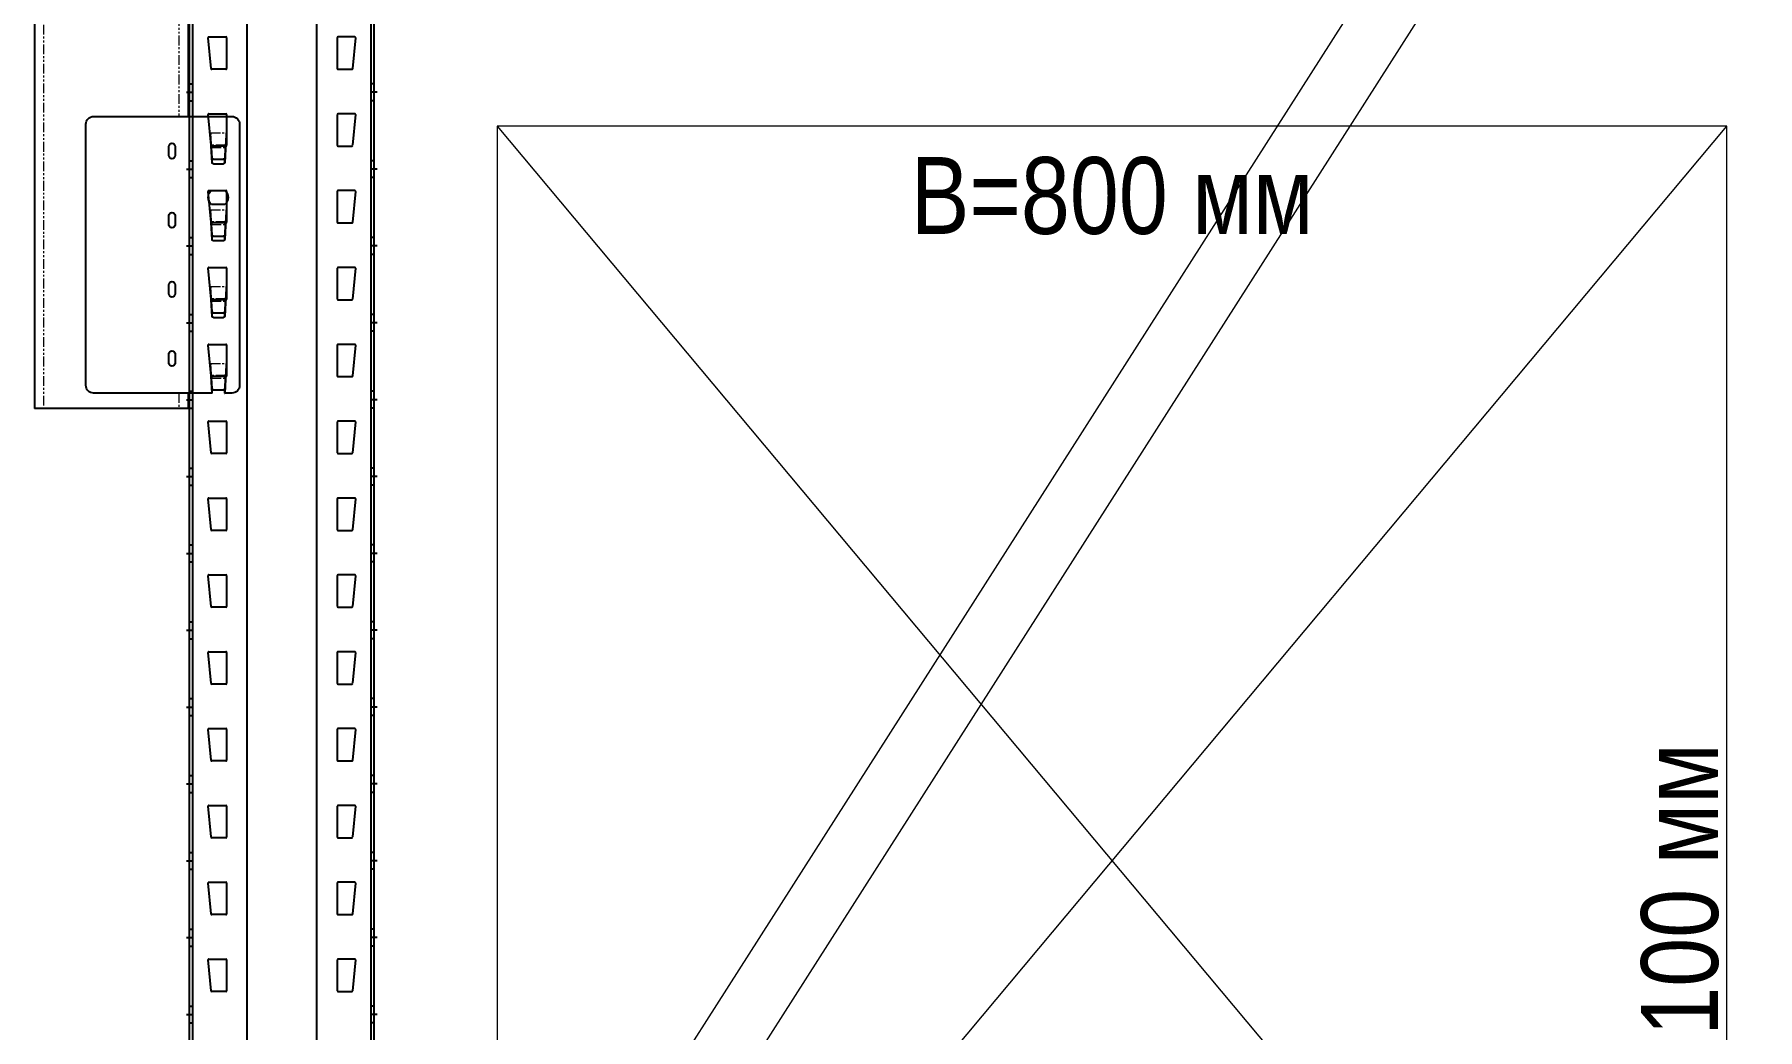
# Model space of a CAD drawing. Header units: millimetres. Extents: x 2140 to 223837, y 2113 to 170313.
# Drawn here: x 219881 to 221002, y 110235 to 110882 of the extents above; entities that cross this region are included whole.
import ezdxf

# ---------------------------------------------------------------- set-up
doc = ezdxf.new("R2010")
doc.units = ezdxf.units.MM
doc.linetypes.add('PHANTOM', pattern=[12.7, 6.35, -1.27, 1.27, -1.27, 1.27, -1.27])
for name, color, linetype, lineweight in [('16.СВЖ', 7, 'Continuous', 0), ('20.Груз', 7, 'Continuous', 0), ('25.Размера', 7, 'Continuous', 0), ('37.Паллеты', 32, 'Continuous', 0), ('44. Полоса СВЖ', 7, 'Continuous', 0)]:
    doc.layers.add(name, color=color, linetype=linetype, lineweight=lineweight)
doc.layers.add('2.Стойка', color=7, linetype='Continuous')
doc.styles.add('Arial Narrow', font='ARIALN.TTF')
doc.styles.add('GOST', font='isocpeur.ttf')
doc.dimstyles.new('blok40', dxfattribs={"dimtxt": 40, "dimasz": 80, "dimexe": 0.18, "dimexo": 0, "dimgap": 5, "dimtad": 1, "dimtoh": 1, "dimdec": 0, "dimzin": 0, "dimdsep": 46, "dimtxsty": 'GOST', "dimblk": 'NONE', "dimcen": 0.09, "dimse1": 1, "dimse2": 1, "dimsd1": 1, "dimsd2": 1, "dimadec": 0, "dimazin": 0, "dimtfac": 1, "dimtdec": 0, "dimtofl": 0, "dimtmove": 0, "dimatfit": 2, "dimldrblk": 'NONE', "dimfxl": 0.18, "dimtolj": 1, "dimtzin": 0, "dimarcsym": 0})

# ---------------------------------------------------------------- blocks, each defined once
blk = doc.blocks.new('*U491')
at = {"layer": '2.Стойка', "color": 0, "linetype": 'ByBlock'}
for p, q in [((-120, 0), (-120, 12200)), ((-118, 0), (-118, 12200)), ((-82.7, 0), (-82.7, 12200)), ((-37.3, 0), (-37.3, 12200)), ((-2, 0), (-2, 12200)), ((0, 0), (0, 12200)), ((-106.1, 1130.5), (-108, 1150.5)), ((-107.5, 1151), (-96.5, 1151)), ((-96, 1150.5), (-96, 1130.5)), ((-24, 1150.5), (-24, 1130.5)), ((-12.5, 1151), (-23.5, 1151)), ((-13.9, 1130.5), (-12, 1150.5)), ((-96.5, 1130), (-105.6, 1130)), ((-23.5, 1130), (-14.4, 1130)), ((-122, 1115), (-118, 1115)), ((-120, 1120.5), (-118, 1120.5)), ((0, 1120.5), (-2, 1120.5)), ((2, 1115), (-2, 1115)), ((-120, 1109.5), (-118, 1109.5)), ((-106.1, 1080.5), (-108, 1100.5)), ((-107.5, 1101), (-96.5, 1101)), ((-96, 1100.5), (-96, 1080.5)), ((-24, 1100.5), (-24, 1080.5)), ((-12.5, 1101), (-23.5, 1101)), ((-13.9, 1080.5), (-12, 1100.5)), ((0, 1109.5), (-2, 1109.5)), ((-96.5, 1080), (-105.6, 1080)), ((-23.5, 1080), (-14.4, 1080)), ((-122, 1065), (-118, 1065)), ((-120, 1070.5), (-118, 1070.5)), ((0, 1070.5), (-2, 1070.5)), ((2, 1065), (-2, 1065)), ((-120, 1059.5), (-118, 1059.5)), ((0, 1059.5), (-2, 1059.5)), ((-106.1, 1030.5), (-108, 1050.5)), ((-107.5, 1051), (-96.5, 1051)), ((-96, 1050.5), (-96, 1030.5)), ((-24, 1050.5), (-24, 1030.5)), ((-12.5, 1051), (-23.5, 1051)), ((-13.9, 1030.5), (-12, 1050.5)), ((-120, 1020.5), (-118, 1020.5)), ((-96.5, 1030), (-105.6, 1030)), ((-23.5, 1030), (-14.4, 1030)), ((0, 1020.5), (-2, 1020.5)), ((-122, 1015), (-118, 1015)), ((-120, 1009.5), (-118, 1009.5)), ((2, 1015), (-2, 1015)), ((0, 1009.5), (-2, 1009.5)), ((-106.1, 980.5), (-108, 1000.5)), ((-107.5, 1001), (-96.5, 1001)), ((-96, 1000.5), (-96, 980.5)), ((-24, 1000.5), (-24, 980.5)), ((-12.5, 1001), (-23.5, 1001)), ((-13.9, 980.5), (-12, 1000.5)), ((-96.5, 980), (-105.6, 980)), ((-23.5, 980), (-14.4, 980)), ((-122, 965), (-118, 965)), ((-120, 970.5), (-118, 970.5)), ((0, 970.5), (-2, 970.5)), ((2, 965), (-2, 965)), ((-120, 959.5), (-118, 959.5)), ((0, 959.5), (-2, 959.5)), ((-106.1, 930.5), (-108, 950.5)), ((-107.5, 951), (-96.5, 951)), ((-96, 950.5), (-96, 930.5)), ((-24, 950.5), (-24, 930.5)), ((-12.5, 951), (-23.5, 951)), ((-13.9, 930.5), (-12, 950.5)), ((-120, 920.5), (-118, 920.5)), ((-96.5, 930), (-105.6, 930)), ((-23.5, 930), (-14.4, 930)), ((0, 920.5), (-2, 920.5)), ((-122, 915), (-118, 915)), ((-120, 909.5), (-118, 909.5)), ((2, 915), (-2, 915)), ((0, 909.5), (-2, 909.5)), ((-106.1, 880.5), (-108, 900.5)), ((-107.5, 901), (-96.5, 901)), ((-96, 900.5), (-96, 880.5)), ((-24, 900.5), (-24, 880.5)), ((-12.5, 901), (-23.5, 901)), ((-13.9, 880.5), (-12, 900.5)), ((-96.5, 880), (-105.6, 880)), ((-23.5, 880), (-14.4, 880)), ((-122, 865), (-118, 865)), ((-120, 870.5), (-118, 870.5)), ((0, 870.5), (-2, 870.5)), ((2, 865), (-2, 865)), ((-120, 859.5), (-118, 859.5)), ((0, 859.5), (-2, 859.5)), ((-106.1, 830.5), (-108, 850.5)), ((-107.5, 851), (-96.5, 851)), ((-96, 850.5), (-96, 830.5)), ((-24, 850.5), (-24, 830.5)), ((-12.5, 851), (-23.5, 851)), ((-13.9, 830.5), (-12, 850.5)), ((-96.5, 830), (-105.6, 830)), ((-23.5, 830), (-14.4, 830)), ((-120, 820.5), (-118, 820.5)), ((0, 820.5), (-2, 820.5)), ((-122, 815), (-118, 815)), ((-120, 809.5), (-118, 809.5)), ((2, 815), (-2, 815)), ((0, 809.5), (-2, 809.5)), ((-106.1, 780.5), (-108, 800.5)), ((-107.5, 801), (-96.5, 801)), ((-96, 800.5), (-96, 780.5)), ((-24, 800.5), (-24, 780.5)), ((-12.5, 801), (-23.5, 801)), ((-13.9, 780.5), (-12, 800.5)), ((-96.5, 780), (-105.6, 780)), ((-23.5, 780), (-14.4, 780)), ((-122, 765), (-118, 765)), ((-120, 770.5), (-118, 770.5)), ((0, 770.5), (-2, 770.5)), ((2, 765), (-2, 765)), ((-120, 759.5), (-118, 759.5)), ((-107.5, 751), (-96.5, 751)), ((-12.5, 751), (-23.5, 751)), ((0, 759.5), (-2, 759.5)), ((-106.1, 730.5), (-108, 750.5)), ((-96, 750.5), (-96, 730.5)), ((-24, 750.5), (-24, 730.5)), ((-13.9, 730.5), (-12, 750.5)), ((-96.5, 730), (-105.6, 730)), ((-23.5, 730), (-14.4, 730)), ((-120, 720.5), (-118, 720.5)), ((0, 720.5), (-2, 720.5)), ((-122, 715), (-118, 715)), ((-120, 709.5), (-118, 709.5)), ((2, 715), (-2, 715)), ((0, 709.5), (-2, 709.5)), ((-106.1, 680.5), (-108, 700.5)), ((-107.5, 701), (-96.5, 701)), ((-96, 700.5), (-96, 680.5)), ((-24, 700.5), (-24, 680.5)), ((-12.5, 701), (-23.5, 701)), ((-13.9, 680.5), (-12, 700.5)), ((-96.5, 680), (-105.6, 680)), ((-23.5, 680), (-14.4, 680)), ((-122, 665), (-118, 665)), ((-120, 670.5), (-118, 670.5)), ((0, 670.5), (-2, 670.5)), ((2, 665), (-2, 665)), ((-120, 659.5), (-118, 659.5)), ((-106.1, 630.5), (-108, 650.5)), ((-107.5, 651), (-96.5, 651)), ((-96, 650.5), (-96, 630.5)), ((-24, 650.5), (-24, 630.5)), ((-12.5, 651), (-23.5, 651)), ((-13.9, 630.5), (-12, 650.5)), ((0, 659.5), (-2, 659.5)), ((-96.5, 630), (-105.6, 630)), ((-23.5, 630), (-14.4, 630)), ((-120, 620.5), (-118, 620.5)), ((0, 620.5), (-2, 620.5)), ((-122, 615), (-118, 615)), ((-120, 609.5), (-118, 609.5)), ((2, 615), (-2, 615)), ((0, 609.5), (-2, 609.5)), ((-106.1, 580.5), (-108, 600.5)), ((-107.5, 601), (-96.5, 601)), ((-96, 600.5), (-96, 580.5)), ((-24, 600.5), (-24, 580.5)), ((-12.5, 601), (-23.5, 601)), ((-13.9, 580.5), (-12, 600.5)), ((-96.5, 580), (-105.6, 580)), ((-23.5, 580), (-14.4, 580)), ((-122, 565), (-118, 565)), ((-120, 570.5), (-118, 570.5)), ((0, 570.5), (-2, 570.5)), ((2, 565), (-2, 565)), ((-120, 559.5), (-118, 559.5)), ((-106.1, 530.5), (-108, 550.5)), ((-107.5, 551), (-96.5, 551)), ((-96, 550.5), (-96, 530.5)), ((-24, 550.5), (-24, 530.5)), ((-12.5, 551), (-23.5, 551)), ((-13.9, 530.5), (-12, 550.5)), ((0, 559.5), (-2, 559.5)), ((-96.5, 530), (-105.6, 530)), ((-23.5, 530), (-14.4, 530)), ((-120, 520.5), (-118, 520.5)), ((0, 520.5), (-2, 520.5)), ((-122, 515), (-118, 515)), ((-120, 509.5), (-118, 509.5)), ((2, 515), (-2, 515)), ((0, 509.5), (-2, 509.5))]:
    blk.add_line(p, q, dxfattribs=at)
for centre, start, end in [((-107.5, 1150.5), 90, 185.4403), ((-96.5, 1150.5), 0, 90), ((-23.5, 1150.5), 90, 180), ((-12.5, 1150.5), 354.5597, 90), ((-105.6, 1130.5), 185.4403, 270), ((-96.5, 1130.5), 270, 0), ((-23.5, 1130.5), 180, 270), ((-14.4, 1130.5), 270, 354.5597), ((-107.5, 1100.5), 90, 185.4403), ((-96.5, 1100.5), 0, 90), ((-23.5, 1100.5), 90, 180), ((-12.5, 1100.5), 354.5597, 90), ((-105.6, 1080.5), 185.4403, 270), ((-96.5, 1080.5), 270, 0), ((-23.5, 1080.5), 180, 270), ((-14.4, 1080.5), 270, 354.5597), ((-107.5, 1050.5), 90, 185.4403), ((-96.5, 1050.5), 0, 90), ((-23.5, 1050.5), 90, 180), ((-12.5, 1050.5), 354.5597, 90), ((-105.6, 1030.5), 185.4403, 270), ((-96.5, 1030.5), 270, 0), ((-23.5, 1030.5), 180, 270), ((-14.4, 1030.5), 270, 354.5597), ((-107.5, 1000.5), 90, 185.4403), ((-96.5, 1000.5), 0, 90), ((-23.5, 1000.5), 90, 180), ((-12.5, 1000.5), 354.5597, 90), ((-105.6, 980.5), 185.4403, 270), ((-96.5, 980.5), 270, 0), ((-23.5, 980.5), 180, 270), ((-14.4, 980.5), 270, 354.5597), ((-107.5, 950.5), 90, 185.4403), ((-96.5, 950.5), 0, 90), ((-23.5, 950.5), 90, 180), ((-12.5, 950.5), 354.5597, 90), ((-105.6, 930.5), 185.4403, 270), ((-96.5, 930.5), 270, 0), ((-23.5, 930.5), 180, 270), ((-14.4, 930.5), 270, 354.5597), ((-107.5, 900.5), 90, 185.4403), ((-96.5, 900.5), 0, 90), ((-23.5, 900.5), 90, 180), ((-12.5, 900.5), 354.5597, 90), ((-105.6, 880.5), 185.4403, 270), ((-96.5, 880.5), 270, 0), ((-23.5, 880.5), 180, 270), ((-14.4, 880.5), 270, 354.5597), ((-107.5, 850.5), 90, 185.4403), ((-96.5, 850.5), 0, 90), ((-23.5, 850.5), 90, 180), ((-12.5, 850.5), 354.5597, 90), ((-105.6, 830.5), 185.4403, 270), ((-96.5, 830.5), 270, 0), ((-23.5, 830.5), 180, 270), ((-14.4, 830.5), 270, 354.5597), ((-107.5, 800.5), 90, 185.4403), ((-96.5, 800.5), 0, 90), ((-23.5, 800.5), 90, 180), ((-12.5, 800.5), 354.5597, 90), ((-105.6, 780.5), 185.4403, 270), ((-96.5, 780.5), 270, 0), ((-23.5, 780.5), 180, 270), ((-14.4, 780.5), 270, 354.5597), ((-107.5, 750.5), 90, 185.4403), ((-96.5, 750.5), 0, 90), ((-23.5, 750.5), 90, 180), ((-12.5, 750.5), 354.5597, 90), ((-105.6, 730.5), 185.4403, 270), ((-96.5, 730.5), 270, 0), ((-23.5, 730.5), 180, 270), ((-14.4, 730.5), 270, 354.5597), ((-107.5, 700.5), 90, 185.4403), ((-96.5, 700.5), 0, 90), ((-23.5, 700.5), 90, 180), ((-12.5, 700.5), 354.5597, 90), ((-105.6, 680.5), 185.4403, 270), ((-96.5, 680.5), 270, 0), ((-23.5, 680.5), 180, 270), ((-14.4, 680.5), 270, 354.5597), ((-107.5, 650.5), 90, 185.4403), ((-96.5, 650.5), 0, 90), ((-23.5, 650.5), 90, 180), ((-12.5, 650.5), 354.5597, 90), ((-105.6, 630.5), 185.4403, 270), ((-96.5, 630.5), 270, 0), ((-23.5, 630.5), 180, 270), ((-14.4, 630.5), 270, 354.5597), ((-107.5, 600.5), 90, 185.4403), ((-96.5, 600.5), 0, 90), ((-23.5, 600.5), 90, 180), ((-12.5, 600.5), 354.5597, 90), ((-105.6, 580.5), 185.4403, 270), ((-96.5, 580.5), 270, 0), ((-23.5, 580.5), 180, 270), ((-14.4, 580.5), 270, 354.5597), ((-107.5, 550.5), 90, 185.4403), ((-96.5, 550.5), 0, 90), ((-23.5, 550.5), 90, 180), ((-12.5, 550.5), 354.5597, 90), ((-105.6, 530.5), 185.4403, 270), ((-96.5, 530.5), 270, 0), ((-23.5, 530.5), 180, 270), ((-14.4, 530.5), 270, 354.5597)]:
    blk.add_arc(centre, 0.5, start, end, dxfattribs=at)
blk = doc.blocks.new('*D1152')
at = {"layer": 'Defpoints', "color": 0, "linetype": 'ByBlock', "transparency": 16777216}
for p in [(75, 1100), (875, 1100), (875, 1100)]:
    blk.add_point(p, dxfattribs=at)
at = {"layer": '25.Размера', "color": 0, "linetype": 'ByBlock', "transparency": 16777216, "insert": (475, 1054.5), "char_height": 50, "attachment_point": 5, "style": 'Arial Narrow'}
blk.add_mtext('\\A1;В=800 мм', dxfattribs=at)
blk = doc.blocks.new('_None')
blk = doc.blocks.new('*D1170')
at = {"layer": 'Defpoints', "color": 0, "linetype": 'ByBlock', "transparency": 16777216}
for p in [(875, 1100), (875, 1100), (875, 0)]:
    blk.add_point(p, dxfattribs=at)
at = {"layer": '25.Размера', "color": 0, "linetype": 'ByBlock', "transparency": 16777216, "insert": (844.5, 550), "char_height": 50, "attachment_point": 5, "rotation": 90, "style": 'Arial Narrow'}
blk.add_mtext('\\A1;Н=1100 мм', dxfattribs=at)
blk = doc.blocks.new('Торцевая Консоль')
at = {"color": 7, "linetype": 'Continuous', "lineweight": 25}
for p, q in [((1, -145.7), (1, -465.7)), ((101, -380.7), (101, -655.7)), ((-32.5, -470.7), (-32.5, -640.7)), ((62.5, -465.7), (-27.5, -465.7)), ((67.5, -640.7), (67.5, -470.7)), ((-23.8, -476.4), (-23.8, -477.4)), ((-23.8, -477.4), (-22.8, -495.8)), ((-14.6, -495.8), (-13.6, -477.4)), ((-13.6, -476.4), (-13.6, -477.4)), ((-23.4, -483.9), (-22.7, -495.8)), ((-23.4, -484.3), (-23.3, -484.8)), ((-23.2, -486), (-22.8, -492.8)), ((-14.7, -495.8), (-14, -483.9)), ((-14.6, -492.8), (-14.2, -486)), ((-14.1, -484.8), (-14, -484.3)), ((9.5, -485.2), (9.5, -491.2)), ((13.5, -491.2), (13.5, -485.2)), ((-15.3, -493.5), (-22.1, -493.5)), ((-15.4, -496.5), (-22, -496.5)), ((-14.1, -513.8), (-22.9, -513.8)), ((-23.8, -526.4), (-23.8, -527.4)), ((-22.9, -523), (-14.1, -523)), ((-13.6, -526.4), (-13.6, -527.4)), ((-23.8, -527.4), (-22.8, -545.8)), ((-23.4, -533.9), (-22.7, -545.8)), ((-23.4, -534.3), (-23.3, -534.8)), ((-23.2, -536), (-22.8, -542.8)), ((-14.7, -545.8), (-14, -533.9)), ((-14.6, -545.8), (-13.6, -527.4)), ((-14.6, -542.8), (-14.2, -536)), ((-14.1, -534.8), (-14, -534.3)), ((9.5, -530.2), (9.5, -536.2)), ((13.5, -536.2), (13.5, -530.2)), ((-15.3, -543.5), (-22.1, -543.5)), ((-15.4, -546.5), (-22, -546.5)), ((-23.8, -576.4), (-23.8, -577.4)), ((-23.8, -577.4), (-22.8, -595.8)), ((-14.6, -595.8), (-13.6, -577.4)), ((-13.6, -576.4), (-13.6, -577.4)), ((9.5, -575.2), (9.5, -581.2)), ((13.5, -581.2), (13.5, -575.2)), ((-23.4, -583.9), (-22.7, -595.8)), ((-23.4, -584.3), (-23.3, -584.8)), ((-23.2, -586), (-22.8, -592.8)), ((-15.3, -593.5), (-22.1, -593.5)), ((-14.7, -595.8), (-14, -583.9)), ((-14.6, -592.8), (-14.2, -586)), ((-14.1, -584.8), (-14, -584.3)), ((-15.4, -596.5), (-22, -596.5)), ((-23.8, -626.4), (-23.8, -627.4)), ((-23.8, -627.4), (-22.8, -645.7)), ((-14.6, -645.7), (-13.6, -627.4)), ((-13.6, -626.4), (-13.6, -627.4)), ((9.5, -620.2), (9.5, -626.2)), ((13.5, -626.2), (13.5, -620.2)), ((-23.4, -633.9), (-22.7, -645.7)), ((-23.4, -634.3), (-23.3, -634.8)), ((-23.2, -636), (-22.8, -642.8)), ((-14.7, -645.7), (-14, -633.9)), ((-14.6, -642.8), (-14.2, -636)), ((-14.1, -634.8), (-14, -634.3)), ((-27.5, -645.7), (-22.8, -645.7)), ((-22.7, -645.7), (-22.8, -645.7)), ((-15.3, -643.5), (-22.1, -643.5)), ((-14.6, -645.7), (-14.7, -645.7)), ((-14.6, -645.7), (62.5, -645.7)), ((1, -645.7), (1, -655.7)), ((1, -655.7), (7, -655.7)), ((7, -655.7), (95, -655.7)), ((95, -655.7), (101, -655.7))]:
    blk.add_line(p, q, dxfattribs=at)
at = {"color": 8, "linetype": 'PHANTOM', "lineweight": 18}
for p, q in [((7, -375), (7, -465.7)), ((95, -380.7), (95, -655.7)), ((-13.6, -476.4), (-23.8, -476.4)), ((-23.4, -484.3), (-14, -484.3)), ((-14.1, -484.8), (-23.3, -484.8)), ((-14.2, -486), (-23.2, -486)), ((-22.7, -495.8), (-22.8, -495.8)), ((-14.6, -495.8), (-14.7, -495.8)), ((-13.6, -526.4), (-23.8, -526.4)), ((-23.4, -534.3), (-14, -534.3)), ((-14.1, -534.8), (-23.3, -534.8)), ((-14.2, -536), (-23.2, -536)), ((-22.7, -545.8), (-22.8, -545.8)), ((-14.6, -545.8), (-14.7, -545.8)), ((-13.6, -576.4), (-23.8, -576.4)), ((-23.4, -584.3), (-14, -584.3)), ((-14.1, -584.8), (-23.3, -584.8)), ((-14.2, -586), (-23.2, -586)), ((-22.7, -595.8), (-22.8, -595.8)), ((-14.6, -595.8), (-14.7, -595.8)), ((-13.6, -626.4), (-23.8, -626.4)), ((-23.4, -634.3), (-14, -634.3)), ((-14.1, -634.8), (-23.3, -634.8)), ((-14.2, -636), (-23.2, -636)), ((7, -645.7), (7, -655.7))]:
    blk.add_line(p, q, dxfattribs=at)
at = {"color": 7, "linetype": 'Continuous', "lineweight": 25}
for centre, radius, start, end in [((-27.5, -470.7), 5, 90, 180), ((62.5, -470.7), 5, 0, 90), ((11.5, -485.2), 2, 0, 180), ((11.5, -491.2), 2, 180, 0), ((-19, -518.4), 6, 129.9445, 230.0555), ((-18, -518.4), 6, 309.9445, 50.0555), ((11.5, -530.2), 2, 0, 180), ((11.5, -536.2), 2, 180, 0), ((11.5, -575.2), 2, 0, 180), ((11.5, -581.2), 2, 180, 0), ((11.5, -620.2), 2, 0, 180), ((11.5, -626.2), 2, 180, 0), ((-27.5, -640.7), 5, 180, 270), ((62.5, -640.7), 5, 270, 0)]:
    blk.add_arc(centre, radius, start, end, dxfattribs=at)
for centre, major_axis, ratio, start_param, end_param in [((-23.7, -476.4), (-0.49, 9), 0.014521, 1.677936, 2.551772), ((-13.7, -476.4), (0.49, 9), 0.014521, 3.731413, 4.605249), ((-23.7, -476.4), (-0.49, 9), 0.014521, 2.551772, 2.642656), ((-23.2, -486.6), (-0.11, 2), 0.014521, 4.973399, 5.784249), ((-22.1, -492.8), (0.539, -0.524), 0.996104, 3.968676, 5.485179), ((-15.3, -492.8), (0.539, 0.524), 0.996104, 3.939599, 5.456102), ((-14.2, -486.6), (0.11, 2), 0.014521, 0.498937, 1.309786), ((-13.7, -476.4), (0.49, 9), 0.014521, 3.640529, 3.731413), ((-22, -495.8), (0.75, 0), 0.999894, 3.195886, 4.712389), ((-22, -495.8), (0.75, 0), 0.999894, 3.195886, 4.712389), ((-15.4, -495.8), (0.75, 0), 0.999894, 4.712389, 6.228892), ((-15.4, -495.8), (0.75, 0), 0.999894, 4.712389, 6.228892), ((-23.7, -526.4), (-0.49, 9), 0.014521, 1.677936, 2.551772), ((-23.7, -526.4), (-0.49, 9), 0.014521, 2.551772, 2.642656), ((-23.2, -536.6), (-0.11, 2), 0.014521, 4.973399, 5.784249), ((-14.2, -536.6), (0.11, 2), 0.014521, 0.498937, 1.309786), ((-13.7, -526.4), (0.49, 9), 0.014521, 3.731413, 4.605249), ((-13.7, -526.4), (0.49, 9), 0.014521, 3.640529, 3.731413), ((-22.1, -542.8), (0.539, -0.524), 0.996104, 3.968676, 5.485179), ((-22, -545.8), (0.75, 0), 0.999894, 3.195886, 4.712389), ((-22, -545.8), (0.75, 0), 0.999894, 3.195886, 4.712389), ((-15.4, -545.8), (0.75, 0), 0.999894, 4.712389, 6.228892), ((-15.4, -545.8), (0.75, 0), 0.999894, 4.712389, 6.228892), ((-15.3, -542.8), (0.539, 0.524), 0.996104, 3.939599, 5.456102), ((-23.7, -576.4), (-0.49, 9), 0.014521, 1.677936, 2.551772), ((-13.7, -576.4), (0.49, 9), 0.014521, 3.731413, 4.605249), ((-23.7, -576.4), (-0.49, 9), 0.014521, 2.551772, 2.642656), ((-23.2, -586.6), (-0.11, 2), 0.014521, 4.973399, 5.784249), ((-22.1, -592.8), (0.539, -0.524), 0.996104, 3.968676, 5.485179), ((-15.3, -592.8), (0.539, 0.524), 0.996104, 3.939599, 5.456102), ((-14.2, -586.6), (0.11, 2), 0.014521, 0.498937, 1.309786), ((-13.7, -576.4), (0.49, 9), 0.014521, 3.640529, 3.731413), ((-22, -595.8), (0.75, 0), 0.999894, 3.195886, 4.712389), ((-22, -595.8), (0.75, 0), 0.999894, 3.195886, 4.712389), ((-15.4, -595.8), (0.75, 0), 0.999894, 4.712389, 6.228892), ((-15.4, -595.8), (0.75, 0), 0.999894, 4.712389, 6.228892), ((-23.7, -626.4), (-0.49, 9), 0.014521, 1.677936, 2.551772), ((-13.7, -626.4), (0.49, 9), 0.014521, 3.731413, 4.605249), ((-23.7, -626.4), (-0.49, 9), 0.014521, 2.551772, 2.642656), ((-23.2, -636.6), (-0.11, 2), 0.014521, 4.973399, 5.784249), ((-14.2, -636.6), (0.11, 2), 0.014521, 0.498937, 1.309786), ((-13.7, -626.4), (0.49, 9), 0.014521, 3.640529, 3.731413), ((-22.1, -642.8), (0.539, -0.524), 0.996104, 3.968676, 5.485179), ((-15.3, -642.8), (0.539, 0.524), 0.996104, 3.939599, 5.456102)]:
    blk.add_ellipse(centre, major_axis=major_axis, ratio=ratio, start_param=start_param, end_param=end_param, dxfattribs=at)
blk = doc.blocks.new('*U1289')
at = {"color": 0, "xscale": -1}
blk.add_blockref('Торцевая Консоль', (662.6, 305.7), dxfattribs=at)
blk = doc.blocks.new('*U1290')
at = {"color": 0, "linetype": 'ByBlock', "lineweight": -2, "transparency": 16777216}
blk.add_blockref('*U1289', (0, 0), dxfattribs=at)
blk = doc.blocks.new('*U1497')
at = {"layer": '44. Полоса СВЖ', "color": 3, "linetype": 'ByBlock'}
blk.add_lwpolyline([(-1040.8, -1669.8), (-1039.2, -1667.2), (-7.6, -49.1), (-6, -46.6), (-5.8, -46.3), (22.8, -1.5), (19.7, 12.3), (2.9, 23.1), (-11, 20), (-39.6, -24.8), (-39.7, -25.1), (-41.3, -27.6), (-1073, -1645.7), (-1074.6, -1648.3), (-1102.3, -1691.7), (-1099.2, -1705.5), (-1082.3, -1716.2), (-1068.5, -1713.2)], close=True, dxfattribs=at)
blk = doc.blocks.new('*U1296')
at = {"color": 0, "lineweight": 0, "rotation": 359.9868598906417}
blk.add_blockref('*U1497', (1335, 2133.8), dxfattribs=at)
blk = doc.blocks.new('*U1164')
at = {"layer": '20.Груз', "color": 0, "linetype": 'ByBlock'}
for p, q in [((75, 1100), (875, 144)), ((75, 144), (875, 1100))]:
    blk.add_line(p, q, dxfattribs=at)
blk.add_lwpolyline([(75, 144), (875, 144), (875, 1100), (75, 1100)], close=True, dxfattribs=at)
at = {"layer": '25.Размера', "color": 0, "linetype": 'ByBlock'}
dim = blk.add_linear_dim(base=(875, 1100), p1=(75, 1100), p2=(875, 1100), text='В=<> мм', dimstyle='blok40', override={"dimtxt": 50, "dimgap": 20, "dimtad": 4, "dimtxsty": 'Arial Narrow'}, dxfattribs=at)
dim.commit()
dim.dimension.update_dxf_attribs({"geometry": '*D1152', "text_midpoint": (475, 1054.5)})
dim = blk.add_linear_dim(base=(875, 1100), p1=(875, 0), p2=(875, 1100), angle=90, text='Н=<> мм', dimstyle='blok40', override={"dimtxt": 50, "dimtxsty": 'Arial Narrow'}, dxfattribs=at)
dim.commit()
dim.dimension.update_dxf_attribs({"geometry": '*D1170', "text_midpoint": (844.5, 550)})

msp = doc.modelspace()

# ---------------------------------------------------------------- block references
msp.add_blockref('*U1290', (219319.1, 110988.8))
at = {"layer": '16.СВЖ', "color": 0}
msp.add_blockref('*U1296', (220041.7, 109729.5), dxfattribs=at)
at = {"layer": '2.Стойка', "color": 0}
msp.add_blockref('*U491', (220101.7, 109729.5), dxfattribs=at)
at = {"layer": '37.Паллеты', "color": 1, "lineweight": 0}
msp.add_blockref('*U1164', (220106.7, 109722.5), dxfattribs=at)

doc.saveas('drawing.dxf')
